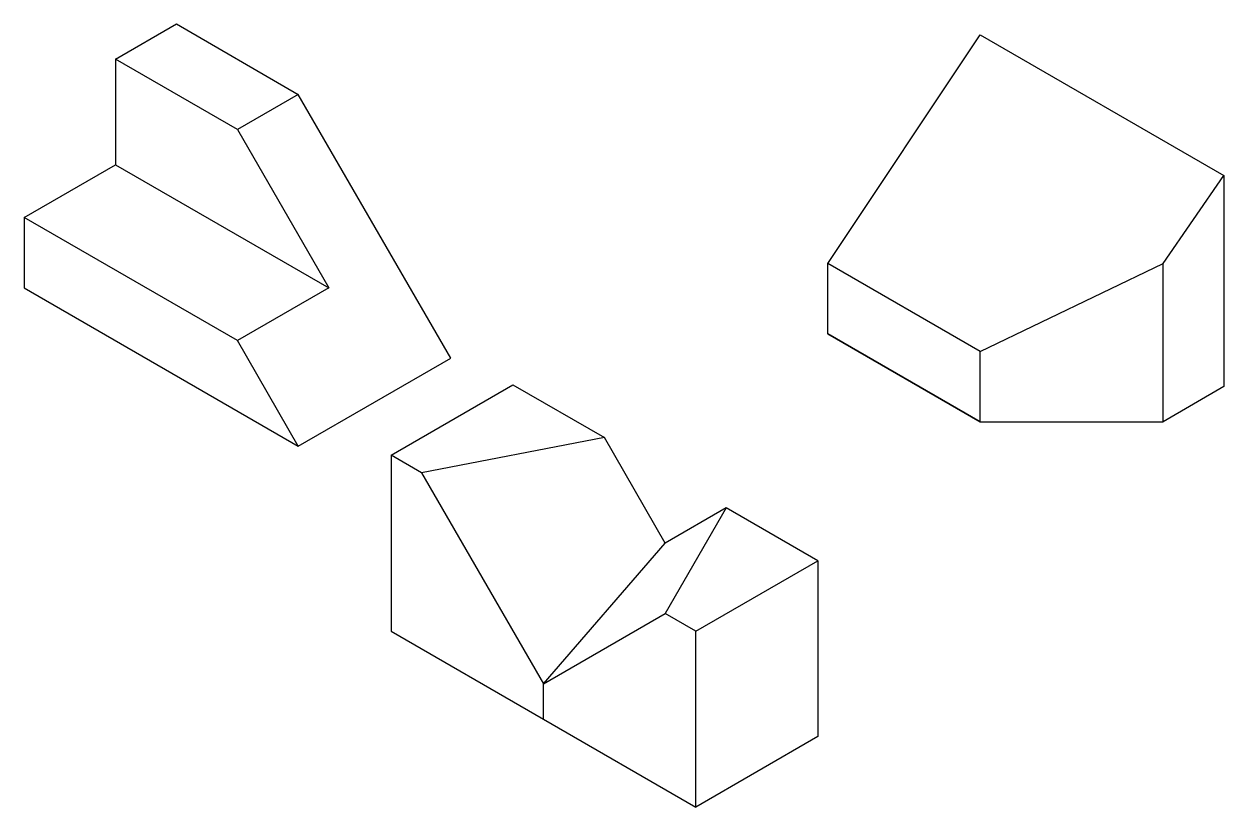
# Model space of a CAD drawing. Header units: inches. Extents: x 0.5 to 34.6, y -14.9 to 7.4.
import ezdxf

# ---------------------------------------------------------------- set-up
doc = ezdxf.new("R2010")
doc.units = ezdxf.units.IN
doc.header["$MEASUREMENT"] = 0

msp = doc.modelspace()

# ---------------------------------------------------------------- linework, layer by layer
for p, q in [((3.128, 6.403), (4.86, 7.403)), ((4.86, 7.403), (8.324, 5.403)), ((23.37, 0.595), (27.7, 7.095)), ((27.7, 7.095), (34.628, 3.095)), ((6.592, 4.403), (3.128, 6.403)), ((3.128, 6.403), (3.128, 3.403)), ((8.324, 5.403), (6.592, 4.403)), ((10.922, 0.903), (8.324, 5.403)), ((6.592, 4.403), (9.19, -0.097)), ((0.53, 1.903), (3.128, 3.403)), ((3.128, 3.403), (9.19, -0.097)), ((32.896, 0.595), (34.628, 3.095)), ((34.628, 3.095), (34.628, -2.905)), ((6.592, -1.597), (0.53, 1.903)), ((0.53, 1.903), (0.53, -0.097)), ((12.654, -2.097), (10.922, 0.903)), ((23.37, -1.405), (23.37, 0.595)), ((27.7, -1.905), (23.37, 0.595)), ((27.7, -1.905), (32.896, 0.595)), ((32.896, -3.905), (32.896, 0.595)), ((0.53, -0.097), (8.324, -4.597)), ((9.19, -0.097), (6.592, -1.597)), ((8.324, -4.597), (6.592, -1.597)), ((27.7, -3.905), (23.37, -1.405)), ((23.37, -1.405), (27.7, -3.905)), ((27.7, -3.905), (27.7, -1.905)), ((8.324, -4.597), (12.654, -2.097)), ((10.959, -4.853), (14.423, -2.853)), ((14.423, -2.853), (17.021, -4.353)), ((34.628, -2.905), (32.896, -3.905)), ((34.628, -2.905), (32.896, -3.905)), ((27.7, -3.905), (32.896, -3.905)), ((17.021, -4.353), (11.825, -5.353)), ((18.753, -7.353), (17.021, -4.353)), ((11.825, -5.353), (10.959, -4.853)), ((10.959, -4.853), (10.959, -9.853)), ((11.825, -5.353), (15.289, -11.353)), ((20.485, -6.353), (18.753, -9.353)), ((20.485, -6.353), (18.753, -7.353)), ((23.084, -7.853), (20.485, -6.353)), ((15.289, -11.353), (18.753, -7.353)), ((19.619, -9.853), (23.084, -7.853)), ((23.084, -7.853), (23.084, -12.853)), ((15.289, -11.353), (18.753, -9.353)), ((19.619, -9.853), (18.753, -9.353)), ((10.959, -9.853), (19.619, -14.853)), ((10.959, -9.853), (15.289, -12.353)), ((19.619, -14.853), (19.619, -9.853)), ((15.289, -12.353), (15.289, -11.353)), ((23.084, -12.853), (19.619, -14.853))]:
    msp.add_line(p, q)

doc.saveas('drawing.dxf')
